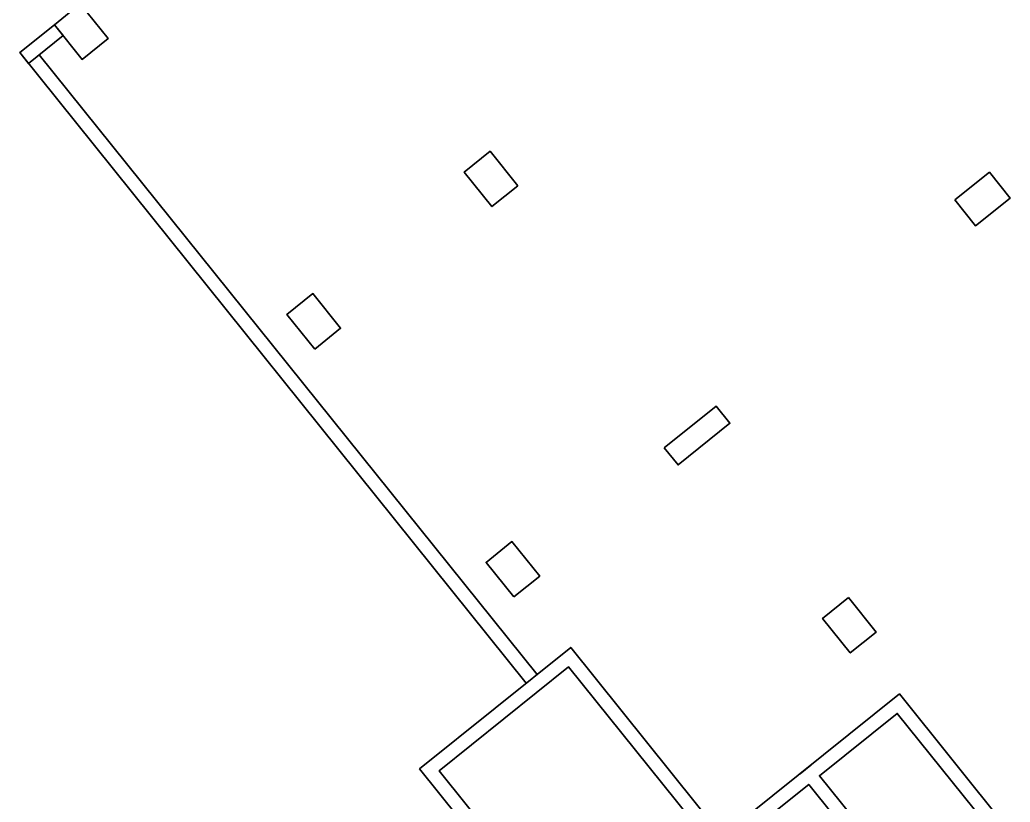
# Model space of a CAD drawing. Header units: metres. Extents: x 7511924.8 to 7511972.9, y 4692327.8 to 4692384.2.
# Drawn here: x 7511936.5 to 7511954.38, y 4692359.23 to 4692373.35 of the extents above; entities that cross this region are included whole.
import ezdxf

# ---------------------------------------------------------------- set-up
doc = ezdxf.new("R2010")
doc.units = ezdxf.units.M
doc.layers.add('shytllat', color=5, linetype='Continuous', lineweight=0)
doc.layers.add('Structural - Bearing_Pen_No__27', color=7, linetype='Continuous', lineweight=35)

msp = doc.modelspace()

# ---------------------------------------------------------------- linework, layer by layer
at = {"layer": 'shytllat', "color": 8, "linetype": 'Continuous', "lineweight": 35}
msp.add_line((7511945.83861, 4692361.53432), (7511936.85454, 4692372.72012), dxfattribs=at)
at = {"layer": 'shytllat', "color": 8, "linetype": 'Continuous', "lineweight": 35, "flags": 128}
for points in [[(7511937.59393, 4692373.63462), (7511937.12613, 4692373.2589), (7511937.62709, 4692372.63517), (7511938.09489, 4692373.01089)], [(7511936.6592, 4692372.56274), (7511937.28292, 4692373.06369), (7511937.12613, 4692373.2589), (7511936.5024, 4692372.75794)], [(7511945.49251, 4692370.35278), (7511944.99155, 4692370.97651), (7511944.52375, 4692370.60079), (7511945.02471, 4692369.97706)], [(7511953.37993, 4692370.09763), (7511953.75565, 4692369.62984), (7511954.37938, 4692370.1308), (7511954.00366, 4692370.59859)], [(7511941.82565, 4692367.40767), (7511942.29345, 4692367.78339), (7511941.79249, 4692368.40712), (7511941.32469, 4692368.0314)], [(7511948.13348, 4692365.62734), (7511948.38396, 4692365.31548), (7511949.31956, 4692366.06691), (7511949.06908, 4692366.37878)], [(7511945.4188, 4692362.93395), (7511945.88659, 4692363.30967), (7511945.38563, 4692363.9334), (7511944.91784, 4692363.55768)], [(7511951.4602, 4692362.92259), (7511950.9924, 4692362.54687), (7511951.49336, 4692361.92314), (7511951.96116, 4692362.29886)], [(7511949.18232, 4692358.61705), (7511952.37894, 4692361.18447), (7511954.32016, 4692358.76752), (7511954.12524, 4692358.61097), (7511952.34057, 4692360.833), (7511950.93718, 4692359.70585), (7511952.72185, 4692357.48381), (7511952.52693, 4692357.32726), (7511950.74226, 4692359.5493), (7511949.33887, 4692358.42214), (7511951.12354, 4692356.2001), (7511950.38662, 4692355.60822), (7511950.23007, 4692355.80314), (7511950.77207, 4692356.23846), (7511946.40851, 4692361.6714), (7511944.06954, 4692359.79278), (7511948.43309, 4692354.35986), (7511949.06057, 4692354.86384), (7511949.21712, 4692354.66892), (7511948.39472, 4692354.0084), (7511943.71744, 4692359.83062), (7511946.44688, 4692362.02287)]]:
    msp.add_lwpolyline(points, close=True, dxfattribs=at)
msp.add_lwpolyline([(7511936.5024, 4692372.75794), (7511945.64369, 4692361.37777)], dxfattribs=at)
at = {"layer": 'Structural - Bearing_Pen_No__27', "color": 7, "linetype": 'Continuous', "lineweight": 35}
msp.add_line((7511950.78063, 4692359.90076), (7511950.58571, 4692359.74421), dxfattribs=at)

doc.saveas('drawing.dxf')
